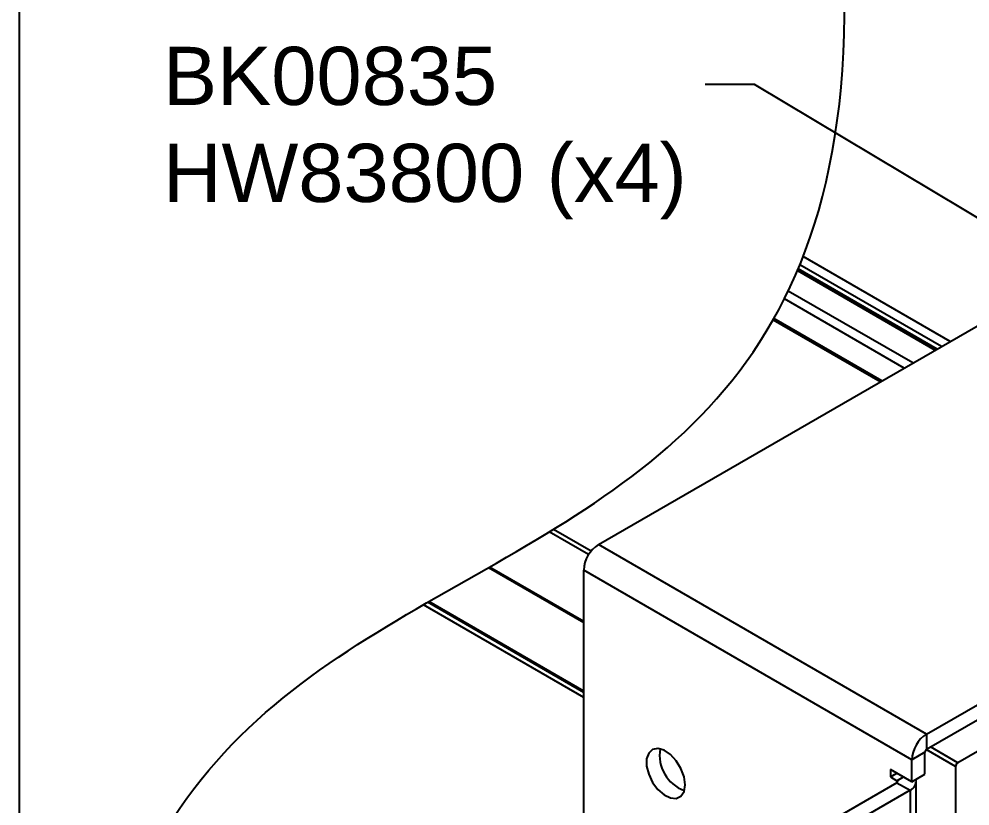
# Model space of a CAD drawing. Extents: x -0.1 to 12.3, y -8.6 to 0.1.
# Drawn here: x 0 to 3.074, y -5.594 to -3.052 of the extents above; entities that cross this region are included whole.
import ezdxf
from ezdxf import colors
from ezdxf.entities.mleader import LeaderData, LeaderLine
from ezdxf.math import Vec2, Vec3

# ---------------------------------------------------------------- set-up
doc = ezdxf.new("R2010")
doc.units = 0
doc.header["$LTSCALE"] = 0.5
doc.header["$MEASUREMENT"] = 0
for name, color, linetype in [('Brackets', 181, 'CONTINUOUS'), ('Dimension', 10, 'CONTINUOUS'), ('FAB DWG', 221, 'CONTINUOUS'), ('Housing', 150, 'CONTINUOUS')]:
    doc.layers.add(name, color=color, linetype=linetype)
doc.layers.add('Text-Unprinted', color=131, linetype='CONTINUOUS', plot=False)
doc.styles.get("Standard").update_dxf_attribs({"font": 'arial.ttf'})

msp = doc.modelspace()

# ---------------------------------------------------------------- linework, layer by layer
at = {"layer": 'Brackets', "linetype": 'Continuous', "lineweight": 25, "transparency": 16777216}
for p, q in [((1.8732, -4.7497), (4.0044, -3.5193)), ((2.9339, -5.362), (5.0651, -4.1316)), ((2.9339, -5.4108), (5.0651, -4.1805)), ((2.9339, -5.362), (1.8732, -4.7497)), ((2.8859, -5.445), (1.8253, -4.8327)), ((1.8253, -6.051), (1.8253, -4.8327)), ((2.9339, -5.362), (2.9339, -5.4108)), ((2.9282, -5.4206), (2.8859, -5.445)), ((2.9282, -5.4917), (2.9282, -5.4206)), ((2.8859, -5.5161), (2.8859, -5.445)), ((2.8859, -5.5161), (2.8169, -5.4762)), ((2.8169, -5.4762), (2.8169, -5.5007)), ((2.8169, -5.5007), (2.838, -5.4884)), ((2.8169, -5.5007), (2.838, -5.5129)), ((2.838, -5.5129), (2.8591, -5.5006)), ((2.8859, -5.5161), (2.9282, -5.4917)), ((2.838, -5.5194), (2.5255, -5.6998)), ((2.838, -5.5129), (2.838, -5.5194)), ((2.838, -5.5194), (2.8803, -5.5438)), ((2.9001, -6.4776), (2.9001, -5.5161)), ((2.8803, -5.5438), (2.5677, -5.7242)), ((2.8803, -5.5438), (2.8803, -6.4852))]:
    msp.add_line(p, q, dxfattribs=at)
at = {"layer": 'Brackets', "linetype": 'Continuous', "lineweight": 25, "transparency": 16777216, "flags": 128}
msp.add_lwpolyline([(2.153, -5.5257), (2.1496, -5.5003), (2.1398, -5.4737), (2.1247, -5.4488), (2.1058, -5.4284), (2.0853, -5.4146), (2.0653, -5.4089), (2.0481, -5.4119), (2.0354, -5.4234), (2.0287, -5.442), (2.0287, -5.4658), (2.0354, -5.4922), (2.0481, -5.5183), (2.0653, -5.5412), (2.0853, -5.5586), (2.1058, -5.5685), (2.1247, -5.5698), (2.1398, -5.5625), (2.1496, -5.5472), (2.153, -5.5257)], dxfattribs=at)
at = {"layer": 'Brackets', "linetype": 'Continuous', "lineweight": 25, "transparency": 16777216}
for centre, radius, start, end in [((1.9294, -4.8374), 0.1042, 122.6055, 177.3945), ((2.99, -5.4497), 0.1042, 122.6055, 177.3945), ((2.1919, -5.431), 0.121, 170.0086, 249.9861), ((2.9405, -5.4211), 0.0123, 122.6055, 177.3945), ((2.8368, -5.5161), 0.00349, 290.7834, 69.2166), ((2.8692, -5.5154), 0.0304, 291.3066, 12.9095)]:
    msp.add_arc(centre, radius, start, end, dxfattribs=at)
at = {"layer": 'Dimension', "transparency": 16777216}
msp.add_open_spline([(0.2566, -7.2276), (0.0639, -5.6495), (1.4465, -4.8647), (2.829, -4.0798), (2.6363, -2.5017)], degree=3, dxfattribs=at)
at = {"layer": 'Housing', "linetype": 'Continuous', "lineweight": 25, "transparency": 16777216}
for p, q in [((3.0099, -4.0935), (2.5348, -3.8192)), ((2.5165, -3.8644), (2.9616, -4.1213)), ((2.9675, -4.118), (2.5188, -3.8589)), ((2.9816, -4.1098), (2.5242, -3.8457)), ((2.8892, -4.1631), (2.4865, -3.9307)), ((2.8609, -4.1795), (2.474, -3.9561)), ((2.7832, -4.2243), (2.4373, -4.0247)), ((2.789, -4.221), (2.4402, -4.0196)), ((1.8493, -4.7708), (1.7278, -4.7006)), ((1.8411, -4.7824), (1.7141, -4.709)), ((1.5175, -4.8243), (1.8253, -5.002)), ((1.8253, -4.9986), (1.5204, -4.8226)), ((3.9745, -4.9121), (3.0343, -5.4549)), ((1.8253, -5.2436), (1.307, -4.9444)), ((1.8253, -5.2273), (1.3211, -4.9362)), ((1.8253, -5.2232), (1.3246, -4.9342)), ((3.0343, -5.4549), (2.9459, -5.4038)), ((3.0272, -5.4671), (2.9321, -5.4122)), ((3.0272, -5.4671), (3.0272, -5.6925))]:
    msp.add_line(p, q, dxfattribs=at)
msp.add_arc((3.0426, -5.4678), 0.0154, 122.6055, 177.3945, dxfattribs=at)
at = {"layer": 'Text-Unprinted', "ltscale": 0.5, "transparency": 16777216}
msp.add_lwpolyline([(0, -8.608), (12.2276, -8.608), (12.2276, 0), (0, 0)], close=True, dxfattribs=at)

# ---------------------------------------------------------------- leaders
at = {"layer": 'FAB DWG', "transparency": 16777216}
ml = msp.add_multileader_mtext('Standard', dxfattribs=at)
ml.set_content('BK00835\\PHW83800 (x4)', color=256)
ml.set_leader_properties()
ml.build(insert=Vec2(0, 0))
ml.multileader.update_dxf_attribs({"dogleg_length": 0.36, "arrow_head_size": 0.15})
ctx = ml.context
ctx.base_point, ctx.char_height, ctx.arrow_head_size, ctx.landing_gap_size, ctx.plane_origin = Vec3(0.3752, -3.263), 0.188, 0.15, 0.09, Vec3(-0.533, -7.242)
notes = []
notes.append((ctx, [(1, (1, 1, 0), (2.378, -3.263), (-1, 0), 0.1602, [(0, [(3.899, -4.1736)], 0, [])])]))
ctx.mtext.insert, ctx.mtext.width, ctx.mtext.defined_height, ctx.mtext.flow_direction = Vec3(0.4652, -3.1414), 2.307685, 0.426, 5
for ctx, leaders in notes:
    for number, flags, end, landing, length, lines in leaders:
        leader = LeaderData()
        leader.index, (leader.has_last_leader_line, leader.has_dogleg_vector, leader.attachment_direction) = number, flags
        leader.last_leader_point, leader.dogleg_vector, leader.dogleg_length = Vec3(end), Vec3(landing), length
        for number, points, colour, breaks in lines:
            line = LeaderLine()
            line.index, line.vertices, line.color, line.breaks = number, Vec3.list(points), colors.encode_raw_color(colour), breaks
            leader.lines.append(line)
        ctx.leaders.append(leader)

doc.saveas('drawing.dxf')
